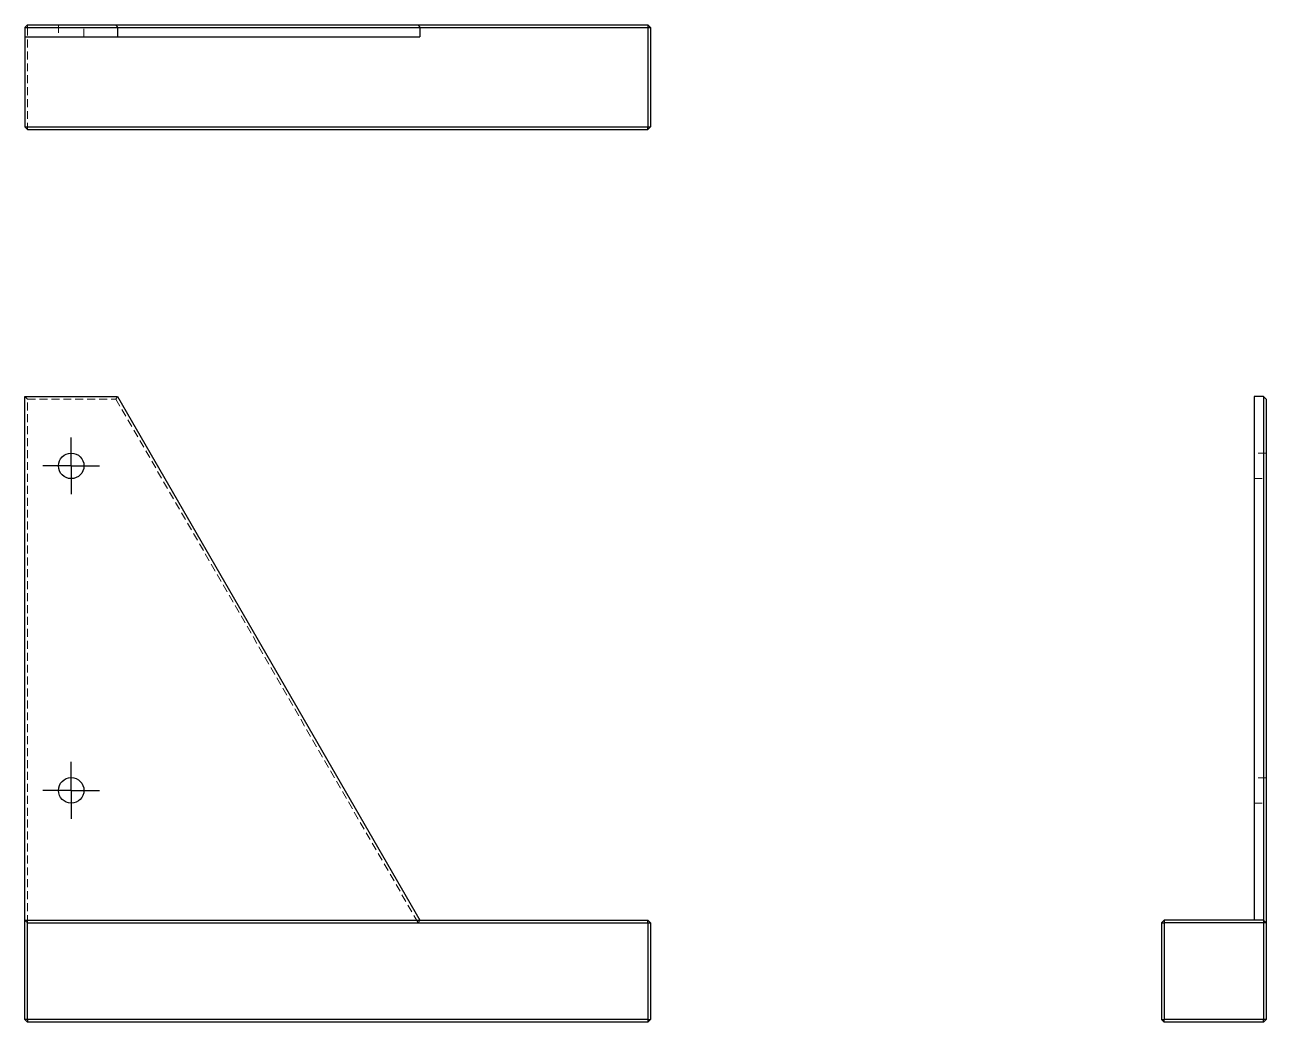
# Model space of a CAD drawing. Header units: millimetres. Extents: x 33 to 231, y 7 to 166.
import ezdxf

# ---------------------------------------------------------------- set-up
doc = ezdxf.new("R2010")
doc.units = ezdxf.units.MM
doc.linetypes.add('HIDDEN', pattern=[1.905, 1.27, -0.635])
doc.layers.add('10', color=7, linetype='Continuous')

# ---------------------------------------------------------------- blocks, each defined once
blk = doc.blocks.new('SW_CENTERMARKSYMBOL_0')
at = {"layer": '10', "color": 0}
for p, q in [((0, 2.5), (0, 4.54)), ((0, 0), (0, 2.5)), ((-2.5, 0), (-4.54, 0)), ((0, 0), (-2.5, 0)), ((0, 0), (0, -2.5)), ((0, 0), (2.5, 0)), ((2.5, 0), (4.54, 0)), ((0, -2.5), (0, -4.54))]:
    blk.add_line(p, q, dxfattribs=at)
blk = doc.blocks.new('SW_CENTERMARKSYMBOL_1')
at = {"layer": '10', "color": 0}
for p, q in [((0, 2.5), (0, 4.54)), ((0, 0), (0, 2.5)), ((-2.5, 0), (-4.54, 0)), ((0, 0), (-2.5, 0)), ((0, 0), (0, -2.5)), ((0, 0), (2.5, 0)), ((2.5, 0), (4.54, 0)), ((0, -2.5), (0, -4.54))]:
    blk.add_line(p, q, dxfattribs=at)

msp = doc.modelspace()

# ---------------------------------------------------------------- linework, layer by layer
at = {"color": 7, "linetype": 'Continuous', "lineweight": 25}
for p, q in [((33, 165.93), (33.44, 166.37)), ((33, 165.93), (47.81, 165.93)), ((33, 165.93), (33, 164.44)), ((33.44, 166.37), (47.56, 166.37)), ((47.56, 166.37), (47.81, 165.93)), ((47.56, 166.37), (95.88, 166.37)), ((47.81, 165.93), (96.14, 165.93)), ((47.81, 165.93), (47.81, 164.44)), ((95.88, 166.37), (96.14, 165.93)), ((95.88, 166.37), (132.56, 166.37)), ((96.14, 165.93), (96.14, 164.44)), ((96.14, 165.93), (132.56, 165.93)), ((132.56, 166.37), (132.56, 165.93)), ((132.56, 166.37), (133, 165.93)), ((132.56, 165.93), (133, 165.93)), ((132.56, 165.93), (132.56, 150.07)), ((133, 165.93), (133, 150.07)), ((33, 164.44), (47.81, 164.44)), ((33, 164.44), (33, 150.07)), ((47.81, 164.44), (96.14, 164.44)), ((33, 150.07), (132.56, 150.07)), ((33, 150.07), (33.44, 149.63)), ((33.44, 149.63), (132.56, 149.63)), ((132.56, 150.07), (133, 150.07)), ((132.56, 149.63), (133, 150.07)), ((132.56, 149.63), (132.56, 150.07)), ((33, 107), (47.81, 107)), ((33, 23.3), (33, 107)), ((47.81, 107), (96.14, 23.3)), ((229.44, 107), (229.44, 23.3)), ((230.93, 107), (229.44, 107)), ((231.37, 106.56), (230.93, 107)), ((230.93, 107), (230.93, 23.3)), ((231.37, 106.56), (231.37, 22.85)), ((33, 23.3), (33.44, 22.85)), ((33, 23.3), (132.56, 23.3)), ((33, 7.44), (33, 23.3)), ((33.44, 22.85), (132.56, 22.85)), ((33.44, 7.44), (33.44, 22.85)), ((132.56, 23.3), (133, 22.85)), ((132.56, 22.85), (132.56, 23.3)), ((132.56, 22.85), (132.56, 7.44)), ((132.56, 22.85), (133, 22.85)), ((133, 22.85), (133, 7.44)), ((214.63, 22.85), (215.07, 23.3)), ((214.63, 22.85), (214.63, 7.44)), ((214.63, 22.85), (215.07, 22.85)), ((215.07, 23.3), (215.07, 22.85)), ((230.93, 23.3), (215.07, 23.3)), ((230.93, 22.85), (215.07, 22.85)), ((215.07, 22.85), (215.07, 7.44)), ((230.93, 23.3), (230.93, 22.85)), ((231.37, 22.85), (230.93, 23.3)), ((230.93, 22.85), (230.93, 7.44)), ((231.37, 22.85), (230.93, 22.85)), ((231.37, 22.85), (231.37, 7.44)), ((33.44, 7), (33, 7.44)), ((33.44, 7.44), (33, 7.44)), ((33.44, 7.44), (33.44, 7)), ((132.56, 7.44), (33.44, 7.44)), ((132.56, 7), (33.44, 7)), ((132.56, 7.44), (132.56, 7)), ((132.56, 7.44), (133, 7.44)), ((132.56, 7), (133, 7.44)), ((214.63, 7.44), (215.07, 7.44)), ((214.63, 7.44), (215.07, 7)), ((230.93, 7.44), (215.07, 7.44)), ((215.07, 7), (215.07, 7.44)), ((230.93, 7), (215.07, 7)), ((230.93, 7), (230.93, 7.44)), ((231.37, 7.44), (230.93, 7.44)), ((231.37, 7.44), (230.93, 7))]:
    msp.add_line(p, q, dxfattribs=at)
at = {"color": 7, "linetype": 'HIDDEN', "lineweight": 18}
for p, q in [((33.44, 166.37), (33.44, 165.93)), ((33.44, 165.93), (33.44, 150.07)), ((38.37, 166.37), (38.37, 164.44)), ((42.44, 164.44), (42.44, 166.37)), ((33.44, 149.63), (33.44, 150.07)), ((33, 107), (33.44, 106.56)), ((33.44, 22.85), (33.44, 106.56)), ((33.44, 106.56), (47.56, 106.56)), ((47.56, 106.56), (47.81, 107)), ((47.56, 106.56), (95.88, 22.85)), ((231.37, 97.93), (229.44, 97.93)), ((229.44, 93.85), (231.37, 93.85)), ((231.37, 46.07), (229.44, 46.07)), ((229.44, 42), (231.37, 42)), ((95.88, 22.85), (96.14, 23.3))]:
    msp.add_line(p, q, dxfattribs=at)
at = {"color": 7, "linetype": 'Continuous', "lineweight": 25}
for centre in [(40.41, 95.89), (40.41, 44.04)]:
    msp.add_circle(centre, 2.04, dxfattribs=at)

# ---------------------------------------------------------------- block references
at = {"layer": '10'}
for name, p in [('SW_CENTERMARKSYMBOL_0', (40.41, 95.89)), ('SW_CENTERMARKSYMBOL_1', (40.41, 44.04))]:
    msp.add_blockref(name, p, dxfattribs=at)

doc.saveas('drawing.dxf')
